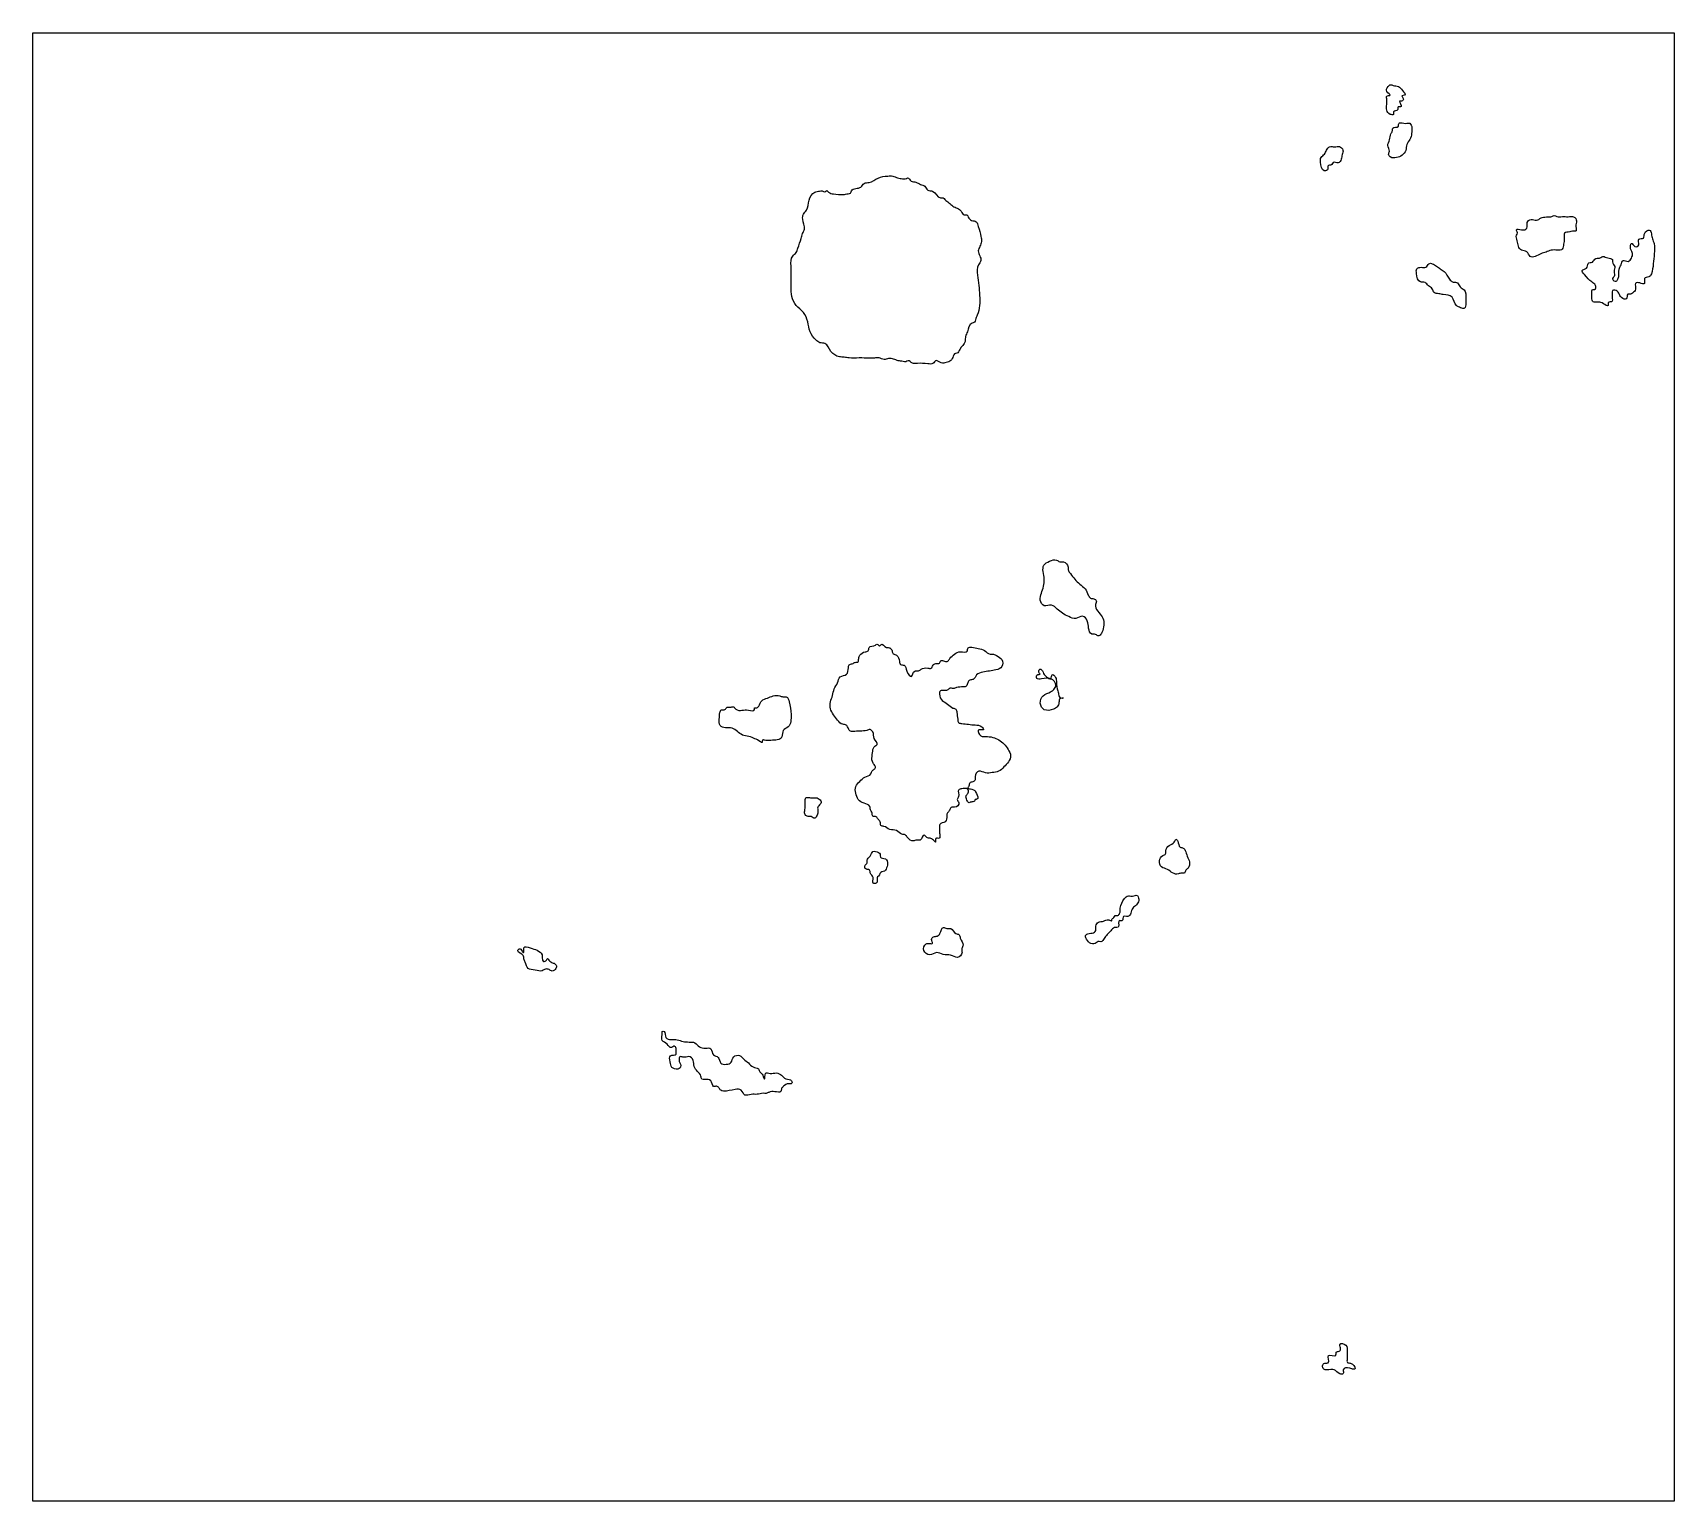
# Model space of a CAD drawing. Header units: millimetres. Extents: x 0 to 1900, y -800 to 900.
import ezdxf

# ---------------------------------------------------------------- set-up
doc = ezdxf.new("R2010")
doc.units = ezdxf.units.MM
doc.layers.get('0').update_dxf_attribs({"linetype": 'CONTINUOUS'})

msp = doc.modelspace()

# ---------------------------------------------------------------- linework, layer by layer
msp.add_lwpolyline([(1900, -800), (0, -800), (0, 900), (1900, 900)], close=True)
for points, knots in [([(1571.4, 805.6), (1572.7, 805.1), (1576, 804.3), (1573.9, 811), (1581.3, 808.6), (1579.1, 815.3), (1587.3, 813.2), (1579.4, 822), (1585.9, 820.3), (1587.4, 824), (1583.2, 827.4), (1591, 827.6), (1584.7, 833.4), (1581.7, 839.1), (1575.4, 838), (1571.7, 840.8), (1568, 836.9), (1565, 831.9), (1574.2, 827.1), (1566.3, 827.5), (1567.8, 822.2), (1567.3, 817.3), (1566.7, 810.1), (1568.8, 806.7), (1571.4, 805.6)], [0, 0, 0, 0, 0.326792, 0.653584, 1.307168, 1.63396, 1.960753, 2.614337, 2.941129, 3.267921, 3.594713, 3.921505, 4.575089, 5.228674, 5.882258, 6.20905, 6.535842, 7.189426, 7.84301, 8.169802, 8.496595, 9.150179, 9.803763, 10.457347, 10.457347, 10.457347, 10.457347]), ([(1571.4, 756.3), (1573.5, 754.7), (1578.9, 755.4), (1585.3, 757.6), (1590.2, 763.6), (1589.4, 771), (1594.8, 776.5), (1596.7, 785.2), (1596.8, 797.3), (1588.6, 794.6), (1585.6, 795.8), (1580.4, 796.4), (1582, 789.3), (1573, 791.8), (1574.3, 785.8), (1570.9, 782.2), (1571.4, 776.1), (1566.9, 769.5), (1571.6, 763.9), (1568.7, 759.5), (1570.4, 757), (1571.4, 756.3)], [0, 0, 0, 0, 0.713281, 1.426562, 2.139843, 2.853125, 3.566406, 4.279687, 5.706249, 6.06289, 6.41953, 6.776171, 7.132811, 7.846093, 8.202733, 8.559374, 9.272655, 9.985936, 10.699217, 11.055858, 11.412498, 11.412498, 11.412498, 11.412498]), ([(1494.9, 740.4), (1496.6, 740), (1500.2, 741), (1498.4, 746.4), (1500.8, 746.7), (1504.1, 747), (1505.5, 751.5), (1511.4, 747.6), (1515.4, 753.9), (1515.2, 758.9), (1517.9, 764.4), (1512.6, 769.4), (1507.1, 767.2), (1500.7, 769.4), (1497.3, 764), (1495.9, 759.3), (1490.3, 756.1), (1490.6, 748.5), (1491.5, 741.1), (1494.9, 740.4)], [0, 0, 0, 0, 0.563865, 0.845797, 1.12773, 1.409662, 1.691594, 2.255459, 2.819324, 3.383189, 3.947053, 4.510918, 5.074783, 5.638648, 6.202513, 6.766377, 7.330242, 7.894107, 9.021837, 9.021837, 9.021837, 9.021837]), ([(1035.9, 516.8), (1038, 516.6), (1042.6, 515.8), (1045.1, 522.7), (1051.6, 516.6), (1057.3, 518.5), (1063.4, 519.8), (1065.1, 524.6), (1066.4, 528.8), (1071.2, 528.5), (1073.1, 535.9), (1080.1, 540.3), (1079, 548.8), (1083.3, 555.2), (1083.4, 563.7), (1090.5, 564.5), (1091.2, 568.9), (1096.2, 577.9), (1096.6, 596.5), (1094.2, 615), (1092.4, 629.9), (1098.5, 636.2), (1096.3, 641.8), (1093.4, 647.5), (1096.6, 652.8), (1098.5, 658.3), (1097.3, 666.4), (1094.9, 673.2), (1093.1, 682.4), (1086.2, 682.2), (1083.3, 685.2), (1081.6, 689.9), (1076.7, 688.3), (1074.8, 694.1), (1070.4, 697.2), (1064.6, 698.9), (1060.7, 703.7), (1056.2, 705.9), (1054, 709.5), (1047.1, 708), (1044.5, 717.8), (1035.1, 716.7), (1033.1, 723.7), (1027.3, 723.7), (1022.7, 727.9), (1015.9, 727), (1013.9, 733.3), (1009.7, 730.5), (1005.8, 731.4), (1000.9, 731.4), (995.6, 734.8), (987.6, 734), (978, 733.1), (970.7, 726.1), (961.7, 726.8), (958.4, 718.4), (947.9, 721.1), (947, 713.9), (942.7, 713.6), (936.2, 712.2), (928.9, 713.3), (921.8, 714.2), (919, 718.5), (916.9, 715.1), (913.7, 717.6), (909.9, 716.5), (902.8, 715.6), (897.6, 706.4), (897.5, 696), (891.4, 690.2), (890.6, 682.3), (894.8, 674.4), (890.8, 667.6), (889.4, 660), (885.8, 652.6), (884.4, 645.4), (877.3, 640.8), (877.9, 625.4), (878, 610.4), (877.8, 594.5), (882.9, 583.9), (892.9, 576.8), (897.6, 565.6), (898.7, 553.5), (905, 545.7), (910.8, 540.5), (919.6, 541.3), (922.8, 529.8), (931.7, 524.6), (939.3, 524.6), (946.6, 523.1), (956.7, 523.8), (966.4, 523.3), (974.3, 523), (979.5, 524.7), (985.5, 520.5), (990.4, 523.8), (996.7, 522.4), (1001.7, 520.1), (1006.4, 519.8), (1010.5, 518.5), (1014, 521.7), (1017.9, 516.4), (1026.4, 517.6), (1031.7, 517.4), (1035.9, 516.8)], [0, 0, 0, 0, 0.591026, 1.182051, 1.773077, 2.364103, 2.955129, 3.546154, 3.841667, 4.13718, 4.728206, 5.910257, 6.501283, 7.092309, 8.27436, 8.569873, 8.865386, 9.456412, 11.820515, 14.184618, 15.366669, 15.957695, 16.548721, 17.139746, 17.730772, 18.321798, 18.912824, 20.094875, 20.685901, 21.276926, 21.867952, 22.163465, 22.458978, 23.050004, 23.641029, 24.232055, 24.823081, 25.414107, 25.709619, 26.005132, 27.187184, 27.77821, 28.369235, 28.960261, 29.551287, 30.142312, 30.733338, 31.028851, 31.324364, 31.91539, 32.506415, 33.097441, 34.279493, 35.461544, 36.05257, 36.643596, 37.825647, 38.12116, 38.416673, 39.007699, 40.18975, 40.780776, 41.076289, 41.371801, 41.667314, 41.962827, 42.553853, 43.735904, 44.917956, 45.508982, 46.100007, 47.282059, 47.873085, 48.46411, 49.646162, 50.237187, 50.828213, 52.010265, 54.374368, 55.556419, 56.738471, 57.920522, 59.102573, 60.284625, 61.466676, 62.057702, 62.648728, 63.830779, 65.012831, 65.603857, 66.194882, 67.376934, 68.558985, 69.150011, 69.741037, 70.332062, 70.923088, 71.514114, 72.10514, 72.696165, 72.991678, 73.287191, 73.878217, 74.469243, 75.651294, 75.651294, 75.651294, 75.651294]), ([(1733.4, 641.1), (1736.3, 638.8), (1744, 644.3), (1751.8, 645.7), (1758.9, 650.2), (1771.2, 646.2), (1771.9, 655.6), (1773.4, 661.1), (1771.5, 669.7), (1778.4, 669), (1781.8, 670.9), (1788.3, 669.2), (1784.9, 676.3), (1788.3, 682.1), (1784.1, 688.2), (1777, 686.7), (1770.7, 687.8), (1765.1, 686.2), (1760.9, 689.2), (1757.9, 686.5), (1752, 687), (1745.5, 686.4), (1741.1, 681.5), (1734, 685.3), (1728.7, 680.9), (1730.8, 672.8), (1723.9, 670.9), (1715.6, 674.2), (1719.3, 668.3), (1716.3, 664.8), (1718.6, 659.3), (1719.3, 652.9), (1722.7, 647.5), (1730.2, 647.7), (1732, 642.3), (1733.4, 641.1)], [0, 0, 0, 0, 1.293545, 1.940318, 2.587091, 3.880636, 4.527409, 5.174182, 5.820955, 6.467727, 6.791114, 7.1145, 7.761273, 8.408046, 9.054818, 9.701591, 10.348364, 10.995137, 11.318523, 11.641909, 12.288682, 12.935455, 13.582228, 14.229, 14.875773, 15.522546, 16.169319, 16.816091, 17.139478, 17.462864, 18.109637, 18.75641, 19.403182, 20.049955, 20.696728, 20.696728, 20.696728, 20.696728]), ([(1823.4, 584.3), (1823.7, 584.9), (1823.1, 587.8), (1826, 588.7), (1829.1, 588.6), (1827.6, 594.2), (1828.7, 597.4), (1827.8, 602.1), (1832.6, 602.4), (1836.5, 598.6), (1837.9, 593), (1846.2, 590), (1844.8, 598.3), (1849.7, 596.8), (1852.6, 599.2), (1856.7, 602.4), (1853.5, 611.1), (1860.1, 610.9), (1867.3, 607.6), (1863.9, 617.5), (1871.3, 616.4), (1874.7, 622.5), (1875.9, 632.8), (1877, 644.1), (1877.9, 654.2), (1874.6, 661.5), (1873.7, 667.2), (1872.4, 673.3), (1864.1, 668.6), (1866.3, 660.7), (1856.9, 663), (1860.7, 653.5), (1854.2, 651), (1850.2, 659.3), (1848.6, 648.8), (1853.1, 644.8), (1850.5, 639.2), (1847.6, 633.8), (1839.8, 638.2), (1838.9, 631), (1834.5, 624.9), (1837.1, 617.9), (1833.2, 611.9), (1830, 612.5), (1827.6, 616.1), (1832.4, 618.1), (1829.3, 624), (1832.7, 629.7), (1827.8, 633.3), (1829.1, 638.2), (1825.4, 638.9), (1821.3, 639.6), (1817.3, 641.9), (1814.4, 638.4), (1808.8, 640.4), (1805.9, 633.1), (1799.2, 634.8), (1800, 626.1), (1790.9, 625.8), (1798.5, 617.8), (1802.4, 612.5), (1809.8, 608.4), (1809.6, 602.1), (1804.3, 603.4), (1804.9, 598.1), (1804.7, 593.6), (1805, 587.4), (1813.1, 588.5), (1817.3, 587.3), (1822.9, 583), (1823.4, 584.3)], [0, 0, 0, 0, 0.293766, 0.587532, 0.881297, 1.175063, 1.762595, 2.056361, 2.350127, 2.937658, 3.52519, 4.112721, 4.700253, 4.994019, 5.287785, 5.875316, 6.462848, 7.05038, 7.637911, 8.225443, 8.812975, 9.400506, 10.57557, 11.750633, 12.925696, 13.513228, 14.100759, 14.688291, 15.275823, 15.863354, 16.450886, 17.038418, 17.625949, 18.213481, 18.801013, 19.388544, 19.976076, 20.563607, 21.151139, 21.738671, 22.326202, 23.501266, 23.795031, 24.088797, 24.382563, 24.676329, 25.263861, 25.851392, 26.438924, 26.73269, 27.026456, 27.613987, 27.907753, 28.201519, 28.78905, 29.376582, 29.964114, 30.551645, 31.139177, 31.726709, 32.901772, 33.489304, 34.076835, 34.370601, 34.664367, 35.251899, 35.83943, 36.426962, 37.014493, 37.602025, 37.602025, 37.602025, 37.602025]), ([(1647.9, 584.2), (1649.2, 583), (1652.9, 581.8), (1658.1, 579.5), (1659, 586.9), (1658.6, 593.3), (1659.4, 602.6), (1651.6, 604.9), (1649.8, 611.8), (1643.7, 610.6), (1638.1, 615.8), (1636, 623.5), (1629, 626.3), (1625.3, 630.1), (1619.7, 632.8), (1616, 633.9), (1613.2, 627), (1607.2, 629.2), (1601, 627.4), (1601.9, 619.5), (1603.4, 610.4), (1612.3, 611.9), (1615, 606.7), (1621, 604.2), (1621, 598.5), (1627.7, 598), (1634.2, 596.5), (1644.9, 596.2), (1645.4, 586.7), (1647.9, 584.2)], [0, 0, 0, 0, 0.545408, 1.090817, 1.636225, 2.181634, 3.272451, 3.817859, 4.363267, 4.908676, 5.454084, 6.544901, 7.09031, 7.635718, 8.181126, 8.726535, 9.271943, 9.817352, 10.36276, 10.908168, 11.998985, 12.544394, 13.089802, 13.635211, 14.180619, 14.726027, 15.271436, 16.362253, 17.45307, 17.45307, 17.45307, 17.45307]), ([(1233.9, 201.8), (1235.1, 201.9), (1237.4, 205), (1239.1, 209), (1240.5, 216.6), (1238.6, 224.3), (1232.3, 229.9), (1228.8, 236.8), (1232.2, 242.6), (1228.1, 245.3), (1223.9, 244.7), (1220.9, 250.6), (1218.9, 256.7), (1211.8, 261.7), (1205.8, 267.1), (1202.3, 272.9), (1198.1, 277.2), (1199.2, 283), (1194.5, 288.4), (1188.6, 286.8), (1184, 291.3), (1176.8, 288.3), (1166.6, 282.9), (1173.1, 266.7), (1168.2, 254.1), (1165, 243.3), (1170, 234.4), (1179.7, 239.2), (1185.8, 232.6), (1191.7, 227.8), (1199.1, 224.1), (1207.3, 220.3), (1215.5, 227.1), (1221.6, 219), (1221.8, 211.1), (1223.9, 202.9), (1230.4, 204.3), (1232.7, 201.7), (1233.9, 201.8)], [0, 0, 0, 0, 0.416119, 0.832239, 1.664478, 2.496716, 3.328955, 4.161194, 4.577314, 4.993433, 5.409552, 5.825672, 6.657911, 7.490149, 8.322388, 9.154627, 9.570747, 9.986866, 10.819105, 11.235224, 11.651344, 12.483582, 13.315821, 14.980299, 16.644777, 17.477015, 18.309254, 19.141493, 19.973732, 20.805971, 21.63821, 22.470448, 23.302687, 24.134926, 24.967165, 25.799404, 26.215523, 26.631642, 26.631642, 26.631642, 26.631642]), ([(1044.9, -37), (1045.1, -36.5), (1044, -31.2), (1050.3, -33.8), (1050, -28.8), (1049.4, -24.5), (1049.9, -21.4), (1048.9, -14), (1058.1, -15.2), (1058, -7.4), (1058.1, -3), (1061.6, -0.8), (1062.4, 4.2), (1068.5, 2.3), (1074.2, 7.5), (1068.9, 12.4), (1073.7, 16.6), (1069.3, 23.7), (1075.7, 24.9), (1078.5, 25.1), (1082.5, 25.5), (1083.7, 19.6), (1079.8, 17.5), (1080.3, 13.3), (1083.3, 7.5), (1085.6, 9.9), (1090.1, 9.4), (1090.4, 12.6), (1096, 12.4), (1091.6, 20.5), (1089.9, 24.5), (1080.7, 25.1), (1084.3, 27.7), (1083.8, 32.1), (1088.1, 32.6), (1091.5, 34.6), (1089.9, 40.4), (1094.6, 47.2), (1102.9, 42.2), (1110.4, 43.6), (1118.4, 44.1), (1124.2, 50.1), (1129.6, 55.6), (1133.2, 63.1), (1127.6, 73.2), (1119.5, 82.5), (1105.8, 86.1), (1096.3, 84.8), (1093.7, 93.1), (1095.8, 93.3), (1101.9, 92.2), (1097.3, 98.7), (1091.1, 98.4), (1083.1, 99.5), (1077, 100.1), (1071, 100.7), (1070.6, 107), (1069.8, 111.3), (1069.1, 117.7), (1063.5, 118), (1059.3, 123.5), (1051.9, 126.2), (1049.2, 132.7), (1049.8, 138.9), (1054.8, 138.7), (1058.6, 138), (1061.5, 142.1), (1065.6, 140.3), (1070.5, 142.7), (1075.8, 142.5), (1081.4, 143.1), (1081.9, 147.7), (1084.3, 151.3), (1090.6, 150.8), (1091.2, 157.9), (1102.9, 160.7), (1112, 161.3), (1123.1, 164.9), (1123.2, 175.6), (1116.5, 178), (1112.2, 181.2), (1106.4, 179.8), (1102, 185.9), (1094.3, 186.8), (1088.8, 189), (1081.8, 188.7), (1082.3, 181.7), (1073.2, 184.7), (1066.7, 180.9), (1062.3, 177), (1059.4, 172.1), (1055.4, 171.8), (1050.5, 174.8), (1050.3, 168.8), (1045, 170.5), (1041.7, 168.1), (1040.4, 163.4), (1034.4, 165.2), (1029, 164.1), (1025.6, 160.8), (1018.6, 162.2), (1018.6, 150.9), (1010.3, 160.9), (1011, 168.7), (1003.8, 167.7), (1002.8, 173.6), (1002.1, 179.6), (995.3, 180.4), (995, 184.5), (992.5, 188.7), (986.7, 187.3), (982.8, 194.7), (980.3, 189.3), (978.9, 191), (977.1, 192.8), (973.8, 189.3), (967.6, 190.9), (967.7, 183.6), (961.8, 183.6), (957.9, 180.7), (955.6, 176.1), (956.4, 170.6), (951.8, 171.7), (948.9, 169.2), (944.4, 168.9), (943.9, 163.7), (943.5, 155.6), (933.2, 156), (932.1, 146.8), (926.9, 140.8), (926.3, 132.7), (922.9, 125.6), (922.5, 117.2), (926.8, 110.5), (931.4, 104.2), (936, 99), (941.9, 99.3), (943.7, 95.4), (945.4, 91.4), (951.2, 90.8), (957.4, 92), (964.2, 91.3), (969.1, 94.4), (974.1, 89.5), (972, 83.1), (980.2, 76.3), (973.3, 73.8), (972.3, 68.9), (971.2, 62.4), (971.2, 55.5), (975.6, 51.1), (975.4, 47.7), (971.2, 46.1), (970.2, 40.1), (962.5, 39), (957.3, 33.3), (951.4, 27.9), (952.4, 19.4), (954.8, 11.9), (961.8, 7.4), (969.5, 6.4), (969.1, 0.2), (972, -2.7), (971.4, -8), (977.1, -6.7), (978, -10.8), (981.8, -13), (980.6, -18.6), (987.1, -18.2), (991.2, -23.7), (1000.5, -22), (1004.3, -28.5), (1010.2, -27.9), (1013.1, -32.9), (1018.1, -36.9), (1022.9, -33.9), (1029, -36.2), (1030.4, -25.6), (1034.8, -32.6), (1038.5, -32.2), (1042.8, -34.1), (1044.7, -37.4), (1044.9, -37)], [0, 0, 0, 0, 0.395399, 0.790798, 1.186197, 1.581596, 1.976995, 2.372394, 3.163192, 3.95399, 4.349388, 4.744787, 5.140186, 5.535585, 6.326383, 6.721782, 7.117181, 7.907979, 8.303378, 8.698777, 9.094176, 9.489575, 9.884974, 10.280373, 10.675772, 11.071171, 11.46657, 11.664269, 11.861969, 12.652766, 13.443564, 13.838963, 14.234362, 14.629761, 15.02516, 15.420559, 15.815958, 16.606756, 17.397554, 18.188352, 18.97915, 19.769948, 20.560745, 21.351543, 22.142341, 23.723937, 25.305533, 26.096331, 26.49173, 26.887129, 27.282528, 27.677927, 28.468725, 29.259522, 30.05032, 30.445719, 30.841118, 31.631916, 32.027315, 32.422714, 33.213512, 34.00431, 34.795108, 35.190507, 35.585906, 35.981305, 36.376704, 36.772102, 37.167501, 37.958299, 38.353698, 38.749097, 39.144496, 39.539895, 40.330693, 41.121491, 42.703087, 43.493885, 44.284683, 45.07548, 45.470879, 45.866278, 46.657076, 47.447874, 48.238672, 48.634071, 49.02947, 49.820268, 50.611066, 51.401864, 51.797263, 52.192662, 52.588061, 52.983459, 53.378858, 53.774257, 54.169656, 54.565055, 55.355853, 55.751252, 56.146651, 56.937449, 57.728247, 58.519045, 58.914444, 59.309843, 60.100641, 60.49604, 60.891439, 61.286837, 61.682236, 62.473034, 62.670734, 62.868433, 63.066133, 63.263832, 64.05463, 64.450029, 64.845428, 65.636226, 66.031625, 66.427024, 66.822423, 67.217822, 67.613221, 68.00862, 68.799418, 69.590215, 70.381013, 71.171811, 71.962609, 72.753407, 73.544205, 74.335003, 75.125801, 75.916599, 76.311998, 76.707397, 77.102796, 77.498194, 78.288992, 79.07979, 79.475189, 79.870588, 80.661386, 81.452184, 81.847583, 82.242982, 83.03378, 83.824578, 84.219977, 84.615376, 85.010775, 85.406174, 86.196971, 86.987769, 87.778567, 88.569365, 89.360163, 90.150961, 90.941759, 91.337158, 91.732557, 92.127956, 92.523355, 92.918754, 93.314153, 93.709551, 94.10495, 94.895748, 95.686546, 96.477344, 96.872743, 97.268142, 98.05894, 98.454339, 98.849738, 99.640536, 100.035935, 100.431334, 100.826733, 101.222132, 101.222132, 101.222132, 101.222132]), ([(1170.9, 116.3), (1173.8, 115), (1180.1, 115.7), (1186.4, 119.5), (1188.3, 124.2), (1187.5, 129.7), (1193.8, 130), (1192.2, 129.6), (1188, 130.1), (1187.7, 133.9), (1185.9, 139.7), (1184.9, 146.1), (1184.9, 153.8), (1178.7, 159.4), (1179.9, 149.8), (1172.4, 154.9), (1170.2, 157.4), (1167.2, 165.7), (1163, 160.9), (1167.1, 156.8), (1161.7, 158), (1160.8, 151), (1170.2, 152.5), (1178.4, 153.9), (1186.2, 146.2), (1182.1, 139.5), (1177.2, 136.1), (1164.5, 132.8), (1165.2, 118.9), (1170.9, 116.3)], [0, 0, 0, 0, 1.069202, 1.603804, 2.138405, 2.673006, 2.940307, 3.207607, 3.474908, 3.742208, 4.27681, 5.346012, 5.880613, 6.415214, 6.949815, 7.484417, 8.019018, 8.553619, 9.08822, 9.355521, 9.622821, 10.157423, 10.692024, 11.761226, 12.830429, 13.36503, 13.899631, 14.968833, 17.107238, 17.107238, 17.107238, 17.107238]), ([(842.4, 79.2), (843.2, 78.7), (844.9, 77.7), (844, 79.5), (844.9, 82.2), (848.7, 80), (854.2, 81.2), (862, 80.8), (868.4, 83.8), (867.1, 93.6), (877.7, 96.4), (878.1, 111.5), (876.3, 122.9), (874.1, 131.9), (868, 130.8), (863.7, 133.3), (856.8, 132.7), (850.5, 129.7), (842.9, 127.6), (841.5, 121.3), (838.1, 117.6), (835.1, 119.3), (836.2, 113.6), (827.5, 116.8), (821.3, 115.7), (814.2, 115.1), (811.3, 120.6), (807.3, 118.6), (803, 120.3), (801.8, 115.5), (796.6, 117.2), (794.8, 111.3), (794.7, 105.9), (794.1, 96.9), (802, 94.9), (809.7, 95.8), (815.7, 91.4), (821.1, 86.2), (828.9, 85.7), (836.3, 82.7), (839.4, 81), (842.4, 79.2)], [0, 0, 0, 0, 0.187767, 0.375534, 0.563301, 0.751068, 1.502137, 2.253205, 3.004274, 3.755342, 4.50641, 6.008547, 7.510684, 8.261752, 8.637286, 9.012821, 9.763889, 10.514957, 11.266026, 12.017094, 12.392628, 12.580395, 12.768162, 13.519231, 14.270299, 15.021368, 15.396902, 15.772436, 16.14797, 16.523504, 16.899039, 17.274573, 18.025641, 18.77671, 19.527778, 20.278846, 21.029915, 21.780983, 22.532051, 23.28312, 24.034188, 24.034188, 24.034188, 24.034188]), ([(896.4, -7.1), (897.8, -7.4), (901, -6.4), (905.5, -11.2), (907.9, -5.2), (909.5, -1.6), (907.5, 3.8), (912.1, 6.7), (913.1, 10.7), (907.8, 15.2), (903.8, 13.9), (899.3, 14.6), (893.8, 15.3), (894.2, 7.4), (894.3, 2.4), (892.7, -4.4), (895, -6.7), (896.4, -7.1)], [0, 0, 0, 0, 0.460866, 0.921732, 1.382598, 1.843464, 2.30433, 2.765197, 3.226063, 3.686929, 4.147795, 4.608661, 5.069527, 5.530393, 6.452125, 6.912991, 7.373857, 7.373857, 7.373857, 7.373857]), ([(1319.4, -72.7), (1321.5, -73.8), (1325.1, -74.7), (1329.5, -72.2), (1333.7, -73.9), (1334.3, -68.9), (1338.8, -66.8), (1339.8, -59.5), (1335.9, -53.6), (1334.8, -47.4), (1332.1, -43.4), (1326.3, -43.3), (1326.5, -36.9), (1323.1, -32.3), (1321.1, -39.2), (1314.7, -39.7), (1311.2, -45.6), (1312.1, -51.2), (1303.5, -53), (1303.1, -66.3), (1313.8, -68), (1317.3, -71.5), (1319.4, -72.7)], [0, 0, 0, 0, 0.729942, 1.094913, 1.459884, 1.824855, 2.189826, 2.919767, 3.649709, 4.379651, 4.744622, 5.109593, 5.839535, 6.204506, 6.569477, 7.299418, 8.02936, 8.394331, 8.759302, 10.219186, 10.949128, 11.679069, 11.679069, 11.679069, 11.679069]), ([(972.9, -84.5), (973.7, -85), (976.7, -84.8), (978, -82.2), (976.5, -78.1), (980.2, -75.9), (981, -70.7), (986.4, -71.2), (988.2, -67.1), (990.2, -62.4), (988.2, -54.8), (980.2, -56.3), (981.5, -50.5), (978.3, -48.3), (971.3, -46.3), (970.2, -53.8), (964.7, -56.4), (966.4, -61.4), (963.2, -63.2), (962.5, -67.7), (965.7, -68.6), (969.3, -68.9), (968.9, -74.4), (974.6, -76.7), (971.4, -83.5), (972.9, -84.5)], [0, 0, 0, 0, 0.318523, 0.637046, 0.95557, 1.274093, 1.911139, 2.229662, 2.548185, 3.185232, 3.822278, 4.459324, 4.777848, 5.096371, 5.733417, 6.370464, 7.00751, 7.326033, 7.644556, 7.963079, 8.281603, 8.600126, 8.918649, 9.555695, 10.192742, 10.192742, 10.192742, 10.192742]), ([(1224.9, -154.3), (1227, -155.1), (1230.6, -154.5), (1232.7, -151.4), (1237.6, -153.3), (1240.2, -148.2), (1243.5, -144), (1247.8, -139.8), (1251.5, -134.8), (1258.8, -137), (1255.5, -126.2), (1261.3, -129.2), (1262.1, -125.2), (1261.7, -122.3), (1267.7, -123.6), (1271.3, -121.3), (1271.7, -114.1), (1276.6, -110.7), (1280.3, -106.5), (1280.6, -101), (1277.5, -97.5), (1273.5, -100.4), (1267.7, -98.1), (1262.2, -103.6), (1258.2, -111.5), (1259, -118.5), (1256.4, -122.5), (1252.2, -121.1), (1252, -124.8), (1247.8, -126), (1250, -129.4), (1243.6, -125.5), (1240.1, -129.4), (1232.8, -128.5), (1229.9, -134), (1231.7, -144.1), (1214, -140.3), (1220.7, -152.7), (1224.9, -154.3)], [0, 0, 0, 0, 0.615948, 0.923922, 1.231896, 1.847844, 2.463792, 3.07974, 3.695688, 4.311636, 4.927584, 5.235558, 5.543532, 5.851506, 6.15948, 6.775428, 7.391376, 8.007324, 8.623272, 9.23922, 9.547194, 9.855168, 10.471117, 11.087065, 12.318961, 12.934909, 13.242883, 13.550857, 13.858831, 14.166805, 14.474779, 14.782753, 15.398701, 16.014649, 16.630597, 17.246545, 18.478441, 19.710337, 19.710337, 19.710337, 19.710337]), ([(1053.9, -167.1), (1056.7, -167.7), (1062.5, -166.5), (1070.7, -172.9), (1076.6, -166), (1074.8, -160.3), (1078.6, -154.6), (1073.2, -150.2), (1073, -143.3), (1066.6, -143.5), (1064.4, -135.7), (1058.1, -137.6), (1052.1, -133.6), (1051.5, -142.2), (1047.1, -146.2), (1042.5, -146), (1039.4, -149.3), (1042.8, -155.4), (1037.6, -154), (1032.7, -154.5), (1029, -163.2), (1038.8, -169.5), (1046.1, -162.9), (1051.2, -166.5), (1053.9, -167.1)], [0, 0, 0, 0, 0.859145, 1.71829, 2.577435, 3.007007, 3.43658, 4.295725, 4.725297, 5.15487, 6.014015, 6.443587, 6.87316, 7.732305, 8.161877, 8.59145, 9.021022, 9.450595, 9.880167, 10.30974, 11.168885, 12.02803, 12.887175, 13.74632, 13.74632, 13.74632, 13.74632]), ([(581.4, -185.2), (584.5, -185.7), (588.7, -187.3), (593.2, -183.4), (597.7, -184.1), (601.1, -187.2), (605.2, -184.6), (607.1, -180.2), (603.4, -176.7), (599.6, -176.8), (595.2, -170.2), (595.4, -173.6), (590.6, -176.6), (589.5, -171.3), (590.1, -165.8), (583.5, -161.5), (576.6, -160.1), (567.2, -156), (568.9, -165.3), (567.1, -165.2), (564.2, -158.6), (558.6, -164.9), (568.9, -166.2), (568, -172.4), (571, -177.1), (571.9, -184.8), (578.4, -184.6), (581.4, -185.2)], [0, 0, 0, 0, 0.827189, 1.240783, 1.654377, 2.067971, 2.481566, 2.89516, 3.308754, 3.722348, 4.135943, 4.549537, 4.963131, 5.376726, 5.79032, 6.617508, 7.444697, 8.271885, 8.68548, 9.099074, 9.512668, 9.926262, 10.753451, 11.167045, 11.58064, 12.407828, 13.235017, 13.235017, 13.235017, 13.235017]), ([(824.4, -329.8), (826.2, -330.7), (831.7, -328.2), (838.5, -329.7), (844.1, -327.2), (849.1, -328.3), (853, -325.9), (858.6, -325.3), (866.3, -327.8), (866.3, -322), (870, -318.9), (873, -316), (879.2, -317.6), (878.7, -311.3), (870.7, -312.1), (867.3, -306.5), (860.6, -303.3), (853.7, -305.9), (846.6, -301.4), (847.9, -314.2), (845.2, -308.1), (844.6, -305.3), (841.2, -303.3), (839.9, -297.7), (833, -298.5), (828.7, -292.1), (822.5, -288.9), (819.1, -282.8), (809.8, -284.4), (809.4, -293.1), (802.9, -294.5), (795.1, -294.3), (794.6, -284.5), (786.5, -285), (786.2, -274.2), (778.5, -276), (771.1, -274.9), (766.9, -268.2), (759.5, -268.5), (752.6, -268.2), (746.1, -265.2), (739, -265.8), (731.3, -265.1), (732.6, -255.5), (728, -255.7), (728.7, -261.4), (727, -267.3), (735.2, -269.8), (737.8, -276.9), (742.9, -271.9), (745.1, -275.9), (744.1, -279.2), (746.2, -284.4), (735.3, -282.4), (738.5, -291.7), (738, -298.4), (747.5, -301.1), (751.6, -295.7), (747.3, -290.7), (748.6, -284.2), (753.9, -287.3), (759.6, -283.6), (765.7, -289.3), (764.6, -297), (769.5, -302.7), (773.6, -306.4), (773.9, -312), (779.3, -312), (786, -311), (786.3, -321.2), (791.7, -318.9), (794.4, -321.2), (795.9, -324.8), (803.1, -326.1), (810.1, -323.2), (821, -322.7), (822.6, -328.9), (824.4, -329.8)], [0, 0, 0, 0, 0.706528, 1.413056, 2.119584, 2.472848, 2.826111, 3.532639, 4.239167, 4.592431, 4.945695, 5.652223, 6.005487, 6.358751, 7.065279, 7.771806, 8.478334, 9.184862, 9.89139, 10.597918, 10.951182, 11.304446, 11.65771, 12.010974, 12.717501, 13.424029, 14.130557, 14.837085, 15.543613, 16.250141, 16.956669, 17.663196, 18.369724, 19.076252, 19.78278, 20.489308, 21.195836, 21.902364, 22.608891, 23.315419, 24.021947, 24.728475, 25.435003, 26.141531, 26.494795, 26.848059, 27.554586, 28.261114, 28.967642, 29.320906, 29.67417, 30.027434, 30.380698, 31.087226, 31.793754, 32.500281, 33.206809, 33.913337, 34.619865, 34.973129, 35.326393, 36.032921, 36.739449, 37.445976, 38.152504, 38.859032, 39.212296, 39.56556, 40.272088, 40.978616, 41.33188, 41.685144, 42.038408, 42.391671, 43.804727, 44.511255, 45.217783, 45.217783, 45.217783, 45.217783]), ([(1512.9, -652.6), (1514.4, -653.1), (1518.1, -653.3), (1515.4, -645.6), (1523.2, -645), (1529, -647.8), (1532.1, -646.6), (1527.3, -639.2), (1520.7, -640.5), (1521.8, -633.4), (1521, -627.5), (1522.5, -618.4), (1511.1, -615.8), (1514.7, -624.4), (1512.6, -626.8), (1507.8, -626.6), (1509.9, -634.3), (1495.5, -627.3), (1502.7, -641.2), (1495, -639.5), (1492.2, -642.9), (1494, -648), (1499.5, -648.2), (1507.5, -646.1), (1510, -651.6), (1512.9, -652.6)], [0, 0, 0, 0, 0.409848, 0.819695, 1.639391, 2.049239, 2.459086, 3.278782, 3.688629, 4.098477, 4.918172, 5.737868, 6.557563, 6.967411, 7.377259, 7.787106, 8.196954, 9.016649, 9.836345, 10.246193, 10.65604, 11.065888, 11.475736, 12.295431, 13.115127, 13.115127, 13.115127, 13.115127])]:
    msp.add_open_spline(points, degree=3, knots=knots)

doc.saveas('drawing.dxf')
